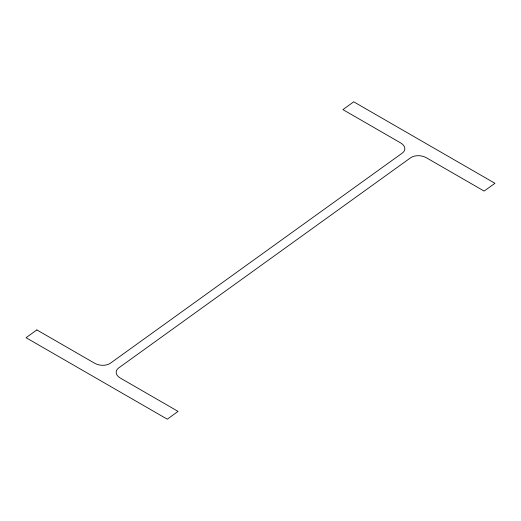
<?xml version="1.0" encoding="UTF-8"?>
<svg xmlns="http://www.w3.org/2000/svg" width="521" height="521" viewBox="0 0 521 521"><rect width="100%" height="100%" fill="white"/><g stroke="black" fill="none" stroke-linecap="round" stroke-linejoin="round"><path stroke-width="0.78" d="M36.861 329.917L26.05 337.699L167.274 419.177L178.084 411.395L120.299 378.051A11.228 7.066 6.2 0 1 118.619 367.976L410.62 157.778A11.228 7.066 6.2 0 1 426.347 157.746L484.139 191.083L494.95 183.301L353.726 101.823L342.916 109.605L400.701 142.949A11.228 7.066 6.2 0 1 402.381 153.024L110.38 363.222A11.228 7.066 6.2 0 1 94.653 363.254L36.861 329.917"/></g></svg>
